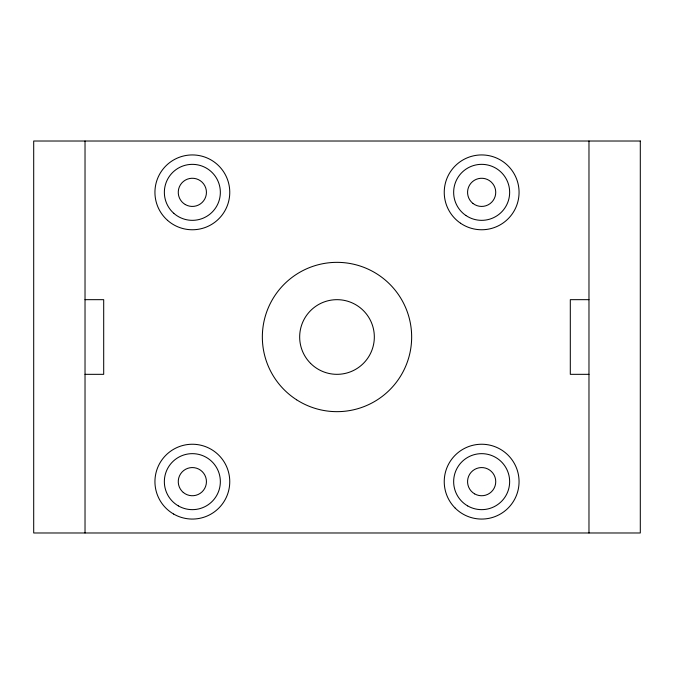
<?xml version="1.0" encoding="UTF-8"?>
<svg xmlns="http://www.w3.org/2000/svg" width="674" height="674" viewBox="0 0 674 674"><rect width="100%" height="100%" fill="white"/><g stroke="black" fill="none" stroke-linecap="round" stroke-linejoin="round"><path stroke-width="1.01" d="M85.025 299.669L103.695 299.669L103.695 374.331L85.025 374.331M588.975 299.669L570.305 299.669L570.305 374.331L588.975 374.331M588.975 141.018L588.975 532.982M85.025 141.018L85.025 532.982M640.3 141.018L33.7 141.018L33.7 532.982L640.3 532.982L640.3 141.018M474.606 493.857A14.095 14.095 0 0 0 495.744 481.649A14.095 14.095 0 0 0 474.606 469.449A14.095 14.095 0 0 0 474.606 493.857M473.013 203.481A14.095 14.095 0 0 0 495.609 194.264A14.095 14.095 0 0 0 476.333 179.301A14.095 14.095 0 0 0 473.013 203.481M185.299 204.551A14.095 14.095 0 0 0 206.438 192.351A14.095 14.095 0 0 0 185.299 180.143A14.095 14.095 0 0 0 185.299 204.551M183.261 492.424A14.095 14.095 0 0 0 206.219 484.134A14.095 14.095 0 0 0 187.566 468.396A14.095 14.095 0 0 0 183.261 492.424M310.604 363.396A37.331 37.331 0 0 0 373.059 346.663A37.331 37.331 0 0 0 327.337 300.941A37.331 37.331 0 0 0 310.604 363.396M178.349 505.896A27.996 27.996 0 0 0 220.347 481.649A27.996 27.996 0 0 0 178.349 457.402A27.996 27.996 0 0 0 178.349 505.896M173.791 213.304A27.996 27.996 0 0 0 219.783 197.945A27.996 27.996 0 0 0 183.48 165.796A27.996 27.996 0 0 0 173.791 213.304M465.844 215.453A27.996 27.996 0 0 0 509.569 194.491A27.996 27.996 0 0 0 469.542 167.101A27.996 27.996 0 0 0 465.844 215.453M467.655 505.896A27.996 27.996 0 0 0 509.645 481.649A27.996 27.996 0 0 0 467.655 457.402A27.996 27.996 0 0 0 467.655 505.896M173.648 514.051A37.407 37.407 0 0 0 229.758 481.649A37.407 37.407 0 0 0 173.648 449.255A37.407 37.407 0 0 0 173.648 514.051M167.548 220.356A37.407 37.407 0 0 0 229.008 199.824A37.407 37.407 0 0 0 180.497 156.865A37.407 37.407 0 0 0 167.548 220.356M460.527 223.22A37.407 37.407 0 0 0 518.955 195.207A37.407 37.407 0 0 0 465.473 158.617A37.407 37.407 0 0 0 460.527 223.22M455.194 508.103A37.407 37.407 0 0 0 517.784 491.329A37.407 37.407 0 0 0 471.969 445.514A37.407 37.407 0 0 0 455.194 508.103M296.594 399.783A74.662 74.662 0 0 0 411.57 340.606A74.662 74.662 0 0 0 302.837 270.619A74.662 74.662 0 0 0 296.594 399.783"/></g></svg>
